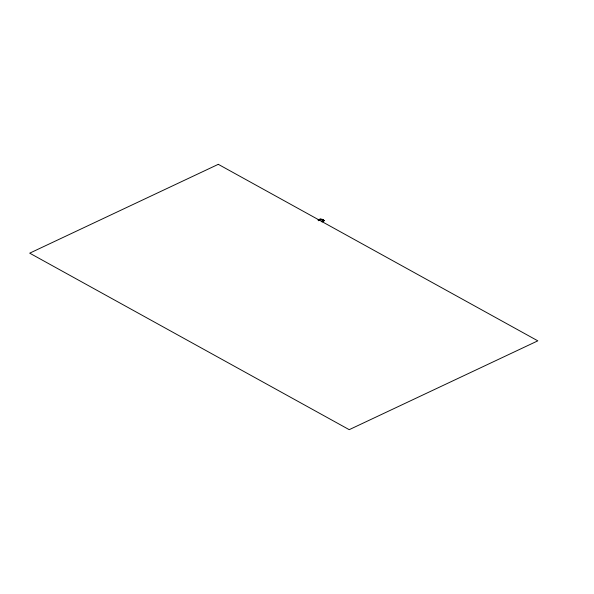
<?xml version="1.0" encoding="UTF-8"?>
<svg xmlns="http://www.w3.org/2000/svg" width="594" height="594" viewBox="0 0 594 594"><rect width="100%" height="100%" fill="white"/><g stroke="black" fill="none" stroke-linecap="round" stroke-linejoin="round"><path stroke-width="0.89" d="M318.681 220.678A2.072 1.745 64.8 0 1 320.181 219.112L321.072 219.468A1.923 1.626 64.8 0 0 318.807 220.708M320.478 219.141L321.072 219.468C320.485 218.132 324.584 221.087 323.21 220.404L323.641 220.129L322.913 220.003L322.668 220.656L324.294 220.441L322.067 221.993M323.374 220.092L322.668 220.656L322.356 219.862L322.913 220.003M321.116 219.342L318.533 219.773L319.119 219.973M321.844 219.929L322.661 219.542L321.361 219.52M322.208 219.951L324.294 220.441A1.322 1.121 64.8 0 1 322.802 220.983A1.322 1.121 64.8 0 1 322.119 219.245L318.785 220.188M322.267 221.042A2.072 1.745 64.8 0 1 322.29 221.569M317.953 220.04A2.072 1.745 64.8 0 1 318.881 219.995M318.436 220.04A1.604 0.653 19.4 0 1 319.216 219.676M218.295 164.33L29.7 253.163L349.22 429.67L537.822 340.837L218.295 164.33"/></g></svg>
